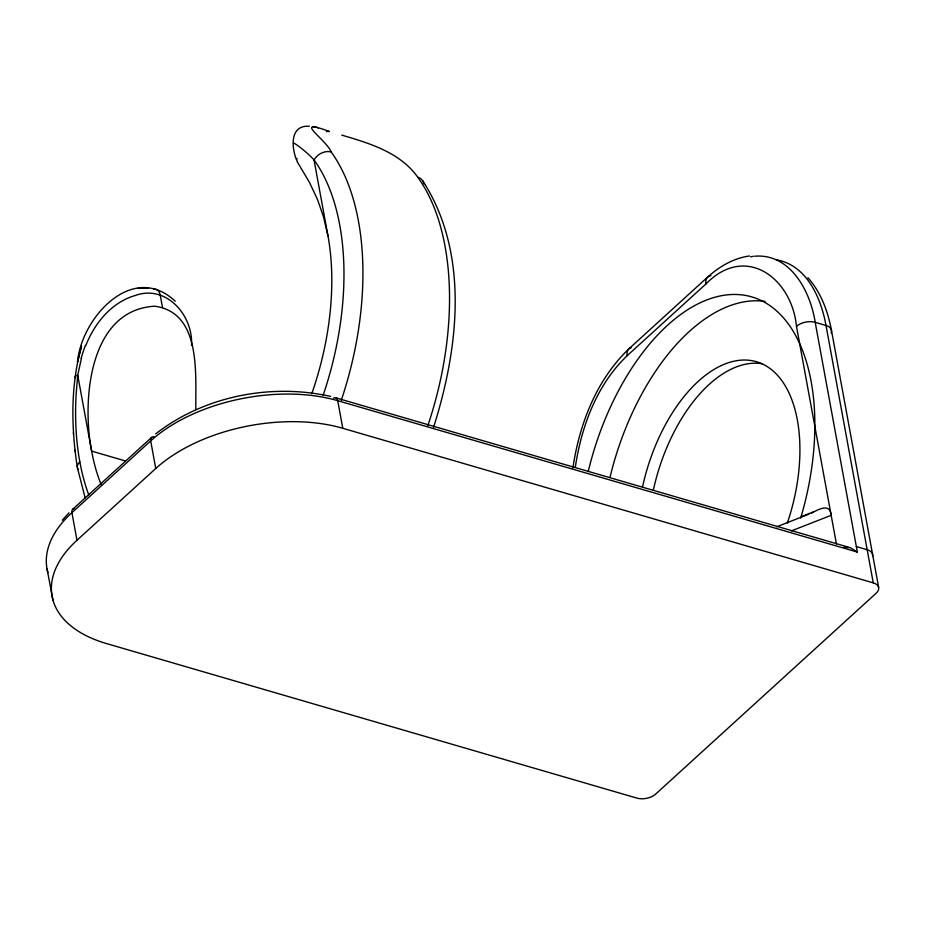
<?xml version="1.0" encoding="UTF-8"?>
<svg xmlns="http://www.w3.org/2000/svg" width="925" height="925" viewBox="0 0 925 925"><rect width="100%" height="100%" fill="white"/><g stroke="black" fill="none" stroke-linecap="round" stroke-linejoin="round"><path stroke-width="1.39" d="M195.857 409.498C195.221 375.192 201.916 312.604 154.706 306.21C88.095 309.991 82.036 402.676 91.644 451.123A203.118 112.457 -73.8 0 0 101.207 484.85M575.304 467.287C581.42 426.402 596.752 384.754 627.185 355.686L705.96 283.929C745.689 243.298 791.777 278.101 796.483 326.34L836.431 543.981M572.91 467.842C579.397 424.078 596.417 379.851 628.931 348.806L707.694 277.049C719.419 266.585 733.664 258.052 749.481 256.005M81.412 358.472L77.723 375.226L76.104 394.767A223.202 123.58 -73.8 0 0 79.839 461.887A223.422 123.696 -73.8 0 0 88.742 494.852M433.547 427.396C458.488 348.864 469.935 253.554 422.679 180.757M85.771 345.592C94.558 323.299 111.393 302.406 135.154 295.514C166.569 284.148 193.325 315.679 191.556 345.476M62.253 520.289L68.993 512.843M72.786 509.212L151.561 437.456M76.983 540.258L155.758 468.501A135.408 75.723 -10.4 0 1 342.782 428.287L873.258 582.854A13.54 7.573 -10.4 0 1 876.206 593.179L655.652 794.101A13.54 7.573 -10.4 0 1 636.943 798.125L106.479 643.557A135.408 75.723 -10.4 0 1 76.983 540.258L71.919 512.658A6.776 4.174 47.7 0 1 74.393 508.519M155.631 433.906C204.217 396.062 270.933 383.042 330.699 396.432M296.809 158.429L297.098 161.517L309.574 182.583L317.668 199.904L323.519 216.959L327.959 235.852A203.118 112.457 -73.8 0 1 311.737 393.761M802.021 516.335L813.179 511.964M776.746 526.776L808.855 514.184M811.537 513.132C817.804 509.791 830.072 502.368 831.17 515.306L791.453 530.869M844.097 547.114L850.538 547.831L857.359 552.086L815.191 322.316C810.543 291.838 790.644 253.207 754.696 256.225M750.661 256.815L753.355 256.271M309.366 126.239C289.791 124.898 291.456 146.913 296.37 159.586M776.144 259.763C806.808 264.885 821.076 298.081 826.013 325.473L873.258 582.854M856.353 546.571L867.176 549.727A13.54 7.573 -10.4 0 1 872.529 556.411M335.856 397.831L848.965 547.334M857.359 552.086L337.717 400.687A6.776 3.746 -73.8 0 0 333.497 398.189M125.476 460.974L91.644 451.123L77.723 375.226A13.54 3.399 6.3 0 0 75.503 377.886M341.776 135.119C369.538 143.282 400.12 152.405 417.776 177.218A13.54 10.36 -36 0 1 423.847 183.774M293.826 143.074C298.856 145.734 309.019 154.348 314.038 159.956L327.959 235.852M175.23 301.215C132.321 261.023 81.238 318.269 77.469 362.126L81.539 346.077C70.52 385.297 71.109 427.107 77.295 467.113M807.907 277.708C820.845 292.184 827.748 310.985 831.367 329.797L878.6 587.178M341.279 400.248A236.962 131.2 -73.8 0 0 331.173 151.977C326.398 139.536 290.785 117.128 329.404 131.523A13.54 7.493 -73.8 0 0 326.456 131.697M85.135 497.812L77.434 467.888M47.025 568.817L52.991 600.232M342.782 428.287L337.717 400.687A135.408 75.723 -10.4 0 0 150.694 440.901L71.919 512.658A135.408 75.723 -10.4 0 0 47.927 572.633M162.511 307.562L160.245 295.225A13.54 7.493 -73.8 0 0 153.735 289.386M155.758 468.501L150.694 440.901A6.776 4.174 47.7 0 1 154.128 436.762M73.387 432.923L73.503 434.16M74.856 450.001L74.971 451.412M610.026 477.196A196.343 108.711 -73.8 0 1 765.033 301.411M653.27 490.47A135.408 74.971 -73.8 0 1 762.096 363.722M642.447 487.313A135.408 74.971 -73.8 0 1 754.835 361.282A135.408 74.971 -73.8 0 1 787.337 523.053M331.173 151.977A13.54 10.36 -36 0 0 314.038 159.956A223.422 123.696 -73.8 0 1 323.137 395.276M417.776 177.218A236.962 131.2 -73.8 0 1 427.893 425.477M78.139 469.322A13.54 7.573 -10.4 0 1 79.839 461.887M312.662 126.505A38.954 0.809 16.6 0 1 318.327 127.8M81.169 358.403A131.928 130.483 19.5 0 1 85.401 345.453M831.101 332.931A13.54 7.573 -10.4 0 0 826.013 325.473L815.191 322.316A13.54 7.573 -10.4 0 0 796.483 326.34M627.185 355.686A13.54 8.36 47.7 0 1 631.243 347.58M705.96 283.929A13.54 8.36 47.7 0 1 710.92 275.662M588.207 471.577A196.343 108.711 -73.8 0 1 747.909 295.907A196.343 108.711 -73.8 0 1 800.68 518.058M146.127 288.022L138.218 288.184L148.428 287.999L146.127 288.022"/></g></svg>
